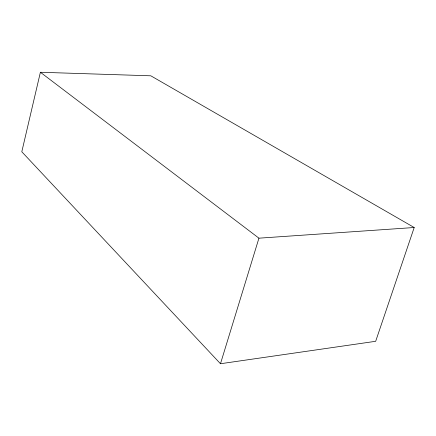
<?xml version="1.0" encoding="UTF-8"?>
<svg xmlns="http://www.w3.org/2000/svg" width="436" height="436" viewBox="0 0 436 436"><rect width="100%" height="100%" fill="white"/><g stroke="black" fill="none" stroke-linecap="round" stroke-linejoin="round"><path stroke-width="0.65" d="M40.395 72.262L21.8 151.772L220.474 363.738L375.668 341.301L414.2 227.516L150.823 75.809L40.395 72.262L258.94 238.176L414.2 227.516M220.474 363.738L258.94 238.176"/></g></svg>
